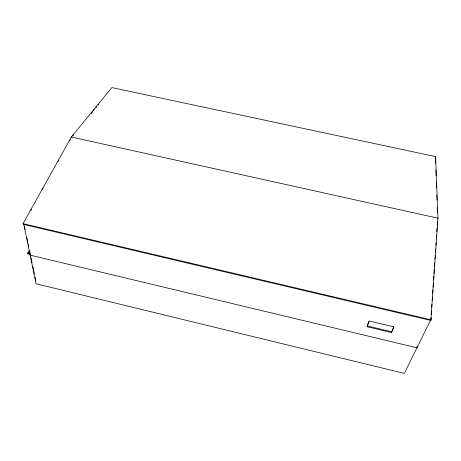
<?xml version="1.0" encoding="UTF-8"?>
<svg xmlns="http://www.w3.org/2000/svg" width="461" height="461" viewBox="0 0 461 461"><rect width="100%" height="100%" fill="white"/><g stroke="black" fill="none" stroke-linecap="round" stroke-linejoin="round"><path stroke-width="0.69" d="M430.92 319.381L430.96 317.946M417.021 346.344L416.957 347.784L30.161 255.135M430.845 320.458L437.95 218.191L435.628 156.613L111.85 87.59L71.305 137.015L23.05 223.66L23.188 224.323L430.845 320.458L431.018 317.946M431.254 314.356L431.496 310.766M431.738 307.17L431.934 304.3M432.176 300.705L432.418 297.115M432.66 293.524L432.896 289.934M433.092 287.059L433.334 283.469M433.576 279.879L433.818 276.289M434.008 273.413L434.297 269.103M434.493 266.228L434.735 262.637M434.977 259.047L435.219 255.457M435.409 252.582L435.651 248.992M435.893 245.402L436.089 242.526M436.331 238.936L436.567 235.346M436.809 231.756L437.051 228.16M437.247 225.291L437.489 221.695M391.487 332.542L393.93 326.872L369.261 321.017L367.077 326.728L391.487 332.542L393.717 326.699M368.863 321.49L367.169 325.933L391.55 331.736M435.391 157.218L435.628 156.613M437.679 218.825L437.95 218.191L71.305 137.015L71.386 137.689M430.603 320.026L404.355 373.41L36.108 283.78L23.759 224.265M30.933 210.4L31.63 209.144M42.441 189.713L43.138 188.463M58.138 161.511L58.835 160.255M69.646 140.824L70.343 139.574M29.85 251.176L28.859 252.784L29.844 251.988M30.305 254.472L27.7 253.85L27.574 253.25L29.118 250.744M72.746 136.035L73.645 134.935M91.272 113.406L92.626 111.752M93.531 110.646L94.436 109.545M95.79 107.886L96.695 106.785M98.049 105.125L98.954 104.025M23.05 223.66L431.139 319.859M27.988 252.576L30.161 253.095M27.574 253.25L30.184 253.873L29.498 250.554M24.433 226.109L25.159 229.601M26.75 237.282L27.902 242.872M28.196 244.267L28.772 247.061M30.42 255.008L30.708 256.408M30.996 257.803L32.011 262.689M32.731 266.176L34.321 273.857M35.042 277.349L35.768 280.835M435.409 157.645L435.622 163.401M435.864 169.879L436.077 175.641M436.342 182.838L436.532 187.875M436.798 195.072L436.988 200.109M437.253 207.306L437.437 212.348"/></g></svg>
